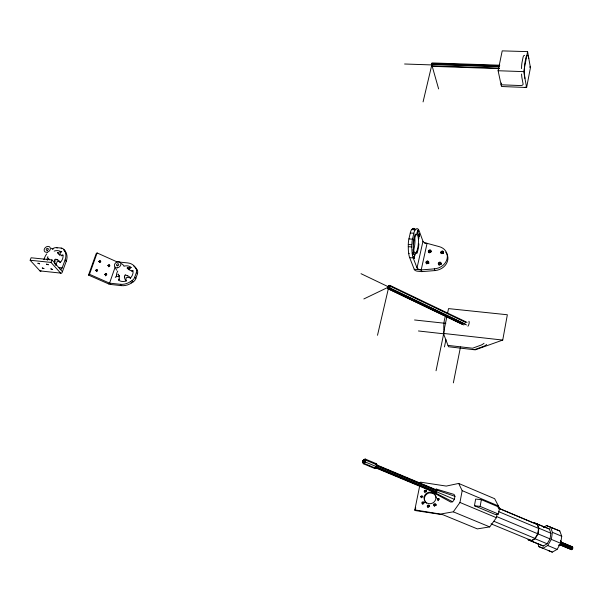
<?xml version="1.0" encoding="UTF-8"?>
<svg xmlns="http://www.w3.org/2000/svg" width="603" height="603" viewBox="0 0 603 603"><rect width="100%" height="100%" fill="white"/><g stroke="black" fill="none" stroke-linecap="round" stroke-linejoin="round"><path stroke-width="0.9" d="M414.208 269.262L421.188 269.918L434.348 268.87L434.967 270.574L421.836 271.621L417.653 271.222A2.894 1.266 12.6 0 1 414.336 269.601L409.656 257.624A18.165 4.681 -85.1 0 1 408.284 246.657L408.299 244.471A7.326 1.899 -85.1 0 1 408.924 238.894L410.281 232.962A7.311 1.892 -85.2 0 1 411.706 229.562L412.324 228.982A18.203 4.696 -85 0 1 414.63 228.854M417.035 267.883L413.198 257.948A18.18 4.636 -85.1 0 1 411.841 246.966L411.864 244.78A7.334 1.884 -85.1 0 1 412.49 239.203L413.839 233.263A7.319 1.877 -85.2 0 1 415.256 229.856L415.859 229.268A18.218 4.651 -85 0 1 419.251 231.092L422.967 241.283L417.035 267.883A3.633 1.59 12.6 0 0 421.188 269.918L421.836 271.621M436.18 505.525L436.18 505.126A1.108 1.07 -45.3 0 0 435.411 504.296L434.288 504.636A1.116 1.078 -29.6 0 0 434.07 505.759L434.597 506.332M429.457 505.932L428.665 507.198L427.331 506.573A1.116 1.078 -31.9 0 1 427.557 505.442L427.889 505.193A1.116 1.078 -31.9 0 1 429.035 505.276L429.675 506.211M521.535 68.584L521.587 66.767A5.917 1.078 -86.6 0 1 522.047 62.38L522.914 57.986A5.902 1.078 -86.7 0 1 523.758 55.725L524.097 55.491A14.698 2.676 -86.6 0 1 524.625 55.401M409.135 253.283L409.135 253.69M48.293 258.551L48.24 258.966M54.865 259.863L55.265 259.192L56.237 259.313A5.457 4.967 -74.6 0 1 56.554 259.478L56.614 259.478M559.026 544.456L571.621 549.695L572.722 548.549L572.594 546.929L560.549 541.886M548.21 550.501L552.303 552.129L557.082 549.386L560.692 543.303L561.732 536.255L559.803 530.979L546.454 525.567L543.318 527.437M427.602 261.069L428.236 262.78M543.311 546.009L528.115 539.775L543.311 546.009L547.125 543.785L550.026 538.894L550.886 533.233L549.378 528.989L534.22 522.771L546.107 527.783M538.012 544.004L538.916 546.657L542.971 548.263L547.728 545.496L551.346 539.391L552.408 532.336L550.524 527.06M528.379 539.331L531.416 540.522L534.989 538.396L537.733 533.761L538.569 528.409L537.19 524.406L499.05 508.329M531.333 541.042L535.125 538.788L538.034 533.874L538.916 528.198L537.454 523.962M419.733 485.732L414.811 509.904L415.196 510.545L442.934 514.736L477.342 528.891L489.726 526.901L496.397 517.698L497.023 514.088M498.116 507.764L498.425 505.955L494.648 498.704L458.672 483.44L446.265 486.078L420.464 482.151L420.834 482.822M498.432 514.065L499.585 507.372L481.352 499.676L475.654 499.073L474.433 505.766L495.47 514.578L498.432 514.065L480.146 506.392L474.433 505.766M440.002 262.199L440.484 264.076M442.376 251.097L442.851 252.981M480.146 506.392L481.352 499.676M447.011 315.964L443.401 333.429L448.519 346.755L475.262 349.846L502.736 340.069L507.349 314.758L448.526 308.608L447.577 313.206M414.811 509.904L440.311 514.073L453.298 511.826L459.961 502.465L462.169 490.646L458.672 483.44M435.833 493.103L434.258 492.312L434.725 493.337L450.833 502.118L452.665 501.756L454.376 499.344L454.948 496.307L454.059 494.43L436.497 489.123L435.509 489.335M526.63 87.503L530.436 67.702L527.595 51.624L502.209 50.871L498.108 70.732L501.47 86.508L526.63 87.503L523.698 71.629L527.595 51.624M374.825 467.491L435.019 492.636L436.293 491.611L436.203 489.824L376.053 464.634L376.317 465.305L436.512 490.51M434.725 493.337L435.705 493.133L436.632 491.807L436.964 490.149L436.497 489.123M453.358 382.867L460.488 346.974M501.47 83.003L501.101 84.797L520.517 85.551A2.94 1.696 9.1 0 0 523.087 83.938L522.025 78.307A14.683 2.661 -86.6 0 1 521.572 74.033M415.196 510.545L415.738 507.862M430.029 250.004L430.527 251.896M444.456 346.929L445.964 339.579M436.044 370.747L444.132 331.575M363.24 460.798L362.833 462.614L363.247 463.707L374.448 468.388L375.458 468.124L376.46 466.647L376.867 464.83L376.43 463.737L365.237 459.041L364.242 459.32M421.188 269.918L427.067 243.333A3.595 1.643 12.4 0 1 422.967 241.283M363.873 461.287L363.865 460.059L362.584 461.024L363.021 462.034L363.443 461.913L363.873 461.287L362.659 461.227M363.134 462.411L363.941 461.551L364.25 460.187L363.76 459.674L362.644 461.906L363.933 462.742L364.732 461.883L365.041 460.519L363.76 459.674M363.247 463.707L364.242 463.436L365.245 461.958L365.659 460.134L365.237 459.041M363.021 462.034L362.848 460.413M377.508 335.283L388.754 286.975L361.024 273.687M426.977 263.609A1.462 1.259 -19 0 0 428.71 261.875A1.462 1.259 -19 0 0 426.283 261.544A1.462 1.259 -19 0 0 426.977 263.609L427.112 263.443A1.1 0.95 -19 0 0 428.432 262.162A1.1 0.95 -19 0 0 426.607 261.913A1.1 0.95 -19 0 0 427.128 263.466M423.065 101.899L431.816 64.928L404.583 64.001M462.305 324.346L387.669 288.626L388.287 286.056L389.84 285.332L467.024 322.379M465.817 322.507L389.478 285.875L388.438 286.365L388.03 288.076L389.063 287.593L465.463 324.203M389.063 287.593L389.478 285.875M387.669 288.626L388.317 288.799L389.221 287.902L389.84 285.332M128.989 269.76L131.115 267.4A8.955 7.1 -37.7 0 0 123.849 266.255M88.513 275.081L89.485 274.312L109.558 283.146L120.291 284.299A14.427 11.434 -37.6 0 0 130.587 281.548L132.08 280.553A5.796 4.605 -37.7 0 0 134.786 277.131L136.384 272.413A5.781 4.59 -37.4 0 0 136.09 268.704L135.351 267.491A14.457 11.465 -37.8 0 0 127.625 262.908L116.959 261.838L97.106 252.951L96.133 253.757L88.513 275.081L108.563 283.892A2.887 1.055 18.4 0 0 110.666 284.473L121.384 285.634A14.404 11.419 -37.6 0 0 131.658 282.882L133.15 281.895A5.781 4.605 -37.7 0 0 135.856 278.473L137.439 273.762A5.766 4.59 -37.4 0 0 137.152 270.054L135.351 267.491M108.563 283.892L109.558 283.146L115.113 267.167M89.485 274.312L97.106 252.951M53.094 249.129L52.725 248.707A5.631 4.296 -38.9 0 1 56.652 247.629L61.144 248.074A5.638 4.311 -38.8 0 1 64.039 249.823L65.863 252.34A14.103 10.794 -39.2 0 1 66.247 261.303L62.237 272.172A2.254 1.168 -83.2 0 1 60.564 273.084L39.949 270.898L30.15 260.255L31.1 257.775L51.948 259.908L62.418 271.674M60.059 269.021A2.819 1.47 -83.3 0 0 62.154 267.89L65.079 259.961A14.133 10.801 -39.2 0 0 64.702 250.991L64.039 249.823M60.564 273.084L51.014 262.403L51.948 259.908M43.868 259.622L44.532 257.873A14.14 10.831 -39.1 0 1 46.77 253.863M499.307 68.079L431.665 65.75L431.914 63.496L499.555 65.78M499.427 68.659L431.597 66.307L432.193 65.071M431.597 66.307L431.386 64.174L431.982 62.931L499.774 65.207M431.665 65.75L431.914 63.496M363.443 460.172L362.659 460.684M119.613 279.068L118.467 279.965A8.955 7.1 -37.7 0 0 126.442 280.817L125.899 279.287L126.298 277.915A1.515 1.206 -37.8 0 1 126.894 277.403L129.645 277.666A5.442 4.334 -38 0 1 130.256 278.171M99.209 261.559L100.188 260.767A0.874 0.791 47.9 0 1 100.49 262.192A0.874 0.791 47.9 0 1 99.111 261.649A0.874 0.791 47.9 0 1 100.151 260.752M96.065 270.415L97.038 269.647A0.882 0.799 48.2 0 1 97.347 271.079A0.882 0.799 48.2 0 1 95.952 270.536A0.882 0.799 48.2 0 1 97 269.631M108.276 265.591L109.271 264.815A0.874 0.791 49.1 0 1 109.512 266.285A0.874 0.791 49.1 0 1 108.186 265.614A0.874 0.791 49.1 0 1 109.316 264.838M105.178 274.448L106.166 273.679A0.874 0.799 49.5 0 1 106.407 275.164A0.874 0.799 49.5 0 1 105.073 274.486A0.874 0.799 49.5 0 1 106.211 273.702M558.506 545.677L559.712 544.984L560.617 543.461L560.873 541.682L560.391 540.348M571.418 547.079L572.594 546.929M363.85 298.952L388.754 286.975M61.22 255.838L62.946 254.994A8.759 6.701 -39.1 0 1 60.104 262.644L59.109 261.521L57.828 261.325A1.485 1.138 -39.2 0 0 57.149 261.664L56.139 264.295A5.321 4.085 -39.1 0 0 56.283 265.064M131.582 271.124L131.899 271.033A5.404 4.289 -37.1 0 0 132.796 270.687M375.42 464.001L376.43 463.737M436.203 489.824L435.547 489.968L376.287 465.154M131.115 267.4L127.61 267.777M118.211 274.259L118.881 275.473M57.843 252.649L58.642 252.567M132.781 270.634L132.954 270.611A8.955 7.1 -37.7 0 1 130.308 278.224M364.046 460.519L363.112 460.564M473.008 349.589L475.126 349.446L483.335 346.461A16.236 8.163 -64.5 0 0 486.644 344.532M431.386 64.174L499.292 66.481M431.522 64.317L499.216 66.624M498.108 70.732L523.698 71.629M412.324 228.982L415.859 229.268M411.706 229.562L415.256 229.856M410.281 232.962L413.839 233.263M408.924 238.894L412.49 239.203M424.467 243.107L427.067 243.333L439.15 246.619A12.942 11.103 -18.3 0 1 447.117 258.672A12.942 11.103 -18.3 0 1 434.348 268.817M408.299 244.471L411.864 244.78M408.284 246.657L411.841 246.966M409.656 257.624L413.198 257.948M30.15 260.255L51.014 262.403M58.408 267.498L62.154 267.89M414.547 319.974L445.828 323.374M443.401 333.429L502.736 340.069M418.429 330.972L444.245 333.866M447.999 345.398L472.541 348.225L480.734 345.225A16.251 8.133 -64.5 0 0 484.036 343.288M119.613 276.28L117.577 276.393A5.435 4.311 -38.2 0 0 116.681 276.739M436.964 490.149L454.948 496.307M559.803 530.979L546.454 525.567M534.137 523.283L537.19 524.406M546.929 528.085L549.378 528.989M439.218 499.103L437.861 499.412L438.14 500.746M491.061 523.834L531.416 540.522M538.916 546.657L552.303 552.129M453.298 511.826L489.726 526.901M364.242 463.436L375.458 468.124M493.94 521.301L534.989 538.396M535.125 538.788L547.125 543.785M547.728 545.496L557.082 549.386M365.659 460.134L376.867 464.83M560.865 542.044L572.043 546.725M364.25 460.187L365.041 460.519M560.798 542.587L572.85 547.63M551.346 539.391L560.692 543.303M496.691 516.59L537.733 533.761M538.034 533.874L550.026 538.894M560.662 543.507L572.722 548.549M376.068 466.421L436.293 491.611M365.245 461.958L376.46 466.647M363.941 461.551L364.732 461.883M560.195 544.305L572.247 549.341M375.428 467.174L434.71 491.95L435.019 492.636M459.961 502.465L496.397 517.698M362.644 461.906L363.933 462.742M375.45 467.333L435.675 492.493M559.569 544.667L571.621 549.695M498.711 508.352L533.278 522.922M552.408 532.336L561.732 536.255M538.916 528.198L550.886 533.233M498.477 511.555L538.569 528.409M462.169 490.646L498.425 505.955M436.632 491.807L454.376 499.344M59.561 254.594L59.019 254.315M388.287 286.056L389.975 286.87M388.438 286.365L390.133 287.171M389.221 287.902L466.503 324.927M399.058 293.352L400.754 294.166M409.233 298.229L410.929 299.043M440.612 313.251L442.308 314.065M449.092 317.314L452.484 318.942M388.317 288.799L463.873 324.957M452.665 501.756L435.705 493.133M56.976 259.667L57.541 260.029M127.595 275.978L126.344 275.292A6.965 6.211 -64.4 0 0 126.155 275.209L126.027 275.156A3.724 3.219 -40.7 0 0 125.65 274.998M128.266 269.149L129.359 269.827A7.575 6.754 -58.3 0 0 132.713 270.966M422.839 504.417L422.319 503.852A1.108 1.07 -32.8 0 1 422.545 502.729L423.253 502.367L424.286 502.849M58.28 253.833L57.466 252.793A1.862 0.626 42.4 0 1 57.526 252.747A3.626 1.138 33.7 0 1 57.782 252.77M51.323 248.232L52.732 249.31M123.841 265.546L121.557 263.632M426.6 491.294L425.575 490.819L424.866 491.181A1.108 1.063 -29.9 0 0 424.648 492.297M65.079 259.961L66.247 261.303M56.652 247.629L57.097 248.142M61.144 248.074L61.732 248.753M64.702 250.991L65.863 252.34M109.558 283.146L110.666 284.473M120.291 284.299L121.384 285.634M362.848 461.174L363.443 461.913M130.587 281.548L131.658 282.882M132.08 280.553L133.15 281.895M134.786 277.131L135.856 278.473M136.384 272.413L137.439 273.762M136.09 268.704L137.152 270.054M435.411 495.395L433.323 493.48L429.562 492.885A5.857 5.638 -29.8 0 0 426.871 494.038A6.068 5.842 -29.8 0 0 425.017 496.284A5.985 5.759 -29.8 0 0 424.459 499.096A6.068 5.842 -29.8 0 0 425.319 501.786A5.857 5.646 -29.8 0 0 426.585 503.188M427.911 507.553L427.693 507.213A1.116 1.078 -31.9 0 1 427.919 506.09L428.251 505.842A1.116 1.078 -31.9 0 1 429.396 505.917M115.625 268.312L116.59 270.106M127.052 268.034L127.075 268.064A2.51 0.588 30.6 0 1 127.55 268.071M362.584 461.024L362.848 461.566M423.042 497.045C422.726 495.598 420.449 496.608 421.271 497.822M570.807 548.79L571.071 549.484M435.502 495.576L435.931 497.422A5.992 5.766 -29.8 0 1 435.374 500.249C434.009 503.286 429.977 504.688 427.037 503.068A5.864 5.646 -29.8 0 1 424.957 501.138A6.075 5.849 -29.8 0 1 424.09 498.44A5.992 5.766 -29.8 0 1 424.655 495.628A6.075 5.849 -29.8 0 1 426.509 493.375A5.864 5.646 -29.8 0 1 429.2 492.221C432.758 491.498 436.075 494.603 436.278 498.086M59.509 255.325L60.451 252.71A5.299 4.063 -38.7 0 1 61.129 252.031M124.859 277.478L124.7 276.845M431.816 64.928L438.63 88.912M55.159 261.906L54.896 260.639M119.085 276.257L119.19 276.883M431.514 490.834A1.116 1.07 -28 0 1 430.813 490.503M468.915 321.241A3.927 1.915 -64.5 0 1 467.928 326.231M524.949 78.413A14.698 2.631 -86.6 0 1 524.467 68.682L524.527 66.865A5.917 1.07 -86.6 0 1 524.987 62.478L525.846 58.084A5.909 1.063 -86.6 0 1 526.683 55.815L527.022 55.582A14.713 2.646 -86.6 0 1 528.808 58.491M526.374 86.123A2.352 1.349 8.9 0 1 524.316 87.412M530.188 66.307A2.329 1.372 8.7 0 1 529.69 67.272M133.7 266.021A14.427 11.457 -37.8 0 1 136.406 268.848M116.598 276.777A8.955 7.1 -37.7 0 1 117.781 270.988M119.062 276.89A6.422 5.419 15.3 0 1 118.625 280.041M119.394 275.918A7.628 5.465 40.5 0 1 119.469 276.325M119.198 275.548A5.57 3.151 53.3 0 1 119.296 275.918M118.113 274.282A3.686 0.693 72.3 0 1 118.196 274.29A6.927 0.98 87.3 0 0 118.075 274.282M116.349 276.068A7.176 1.123 -46.1 0 1 115.271 277.455M127.58 275.669A7.168 3.874 45.8 0 1 130.512 277.855M125.635 275.028A1.915 1.568 -28.7 0 0 125.416 274.998L124.753 275.232L124.587 276.076A5.631 4.688 5.4 0 0 124.565 276.415M124.429 276.837A7.681 6.09 26.3 0 1 124.384 276.438M126.08 281.051A6.414 3.543 53.9 0 1 124.414 277.305M129.306 268.267A8.125 0.701 8.9 0 1 129.487 268.282M127.957 268.162A5.985 1.033 19.9 0 1 128.168 268.192M127.874 268.606A1.937 0.49 45.8 0 1 127.286 268.064M128.281 269.066A7.44 4.47 54.8 0 1 128.092 268.93M107.643 265.569A0.874 0.791 49.1 0 1 108.728 266.835M98.575 261.536A0.874 0.791 47.8 0 1 99.744 262.599M95.591 270.355A0.874 0.799 48.2 0 1 96.518 271.667M104.621 274.395A0.874 0.791 49.5 0 1 105.48 275.873M63.632 249.77A5.631 4.311 -38.8 0 1 65.199 251.172M47.072 259.637A8.759 6.701 -39.1 0 1 47.878 256.682M54.195 251.104A8.759 6.701 -39.1 0 1 61.189 251.979M57.579 259.795A6.264 4.334 51.6 0 1 60.466 262.433M56.546 259.659A7.447 6.369 73.9 0 1 56.893 259.863M54.881 259.863A3.656 3.083 -15.5 0 0 54.873 260.255L54.865 260.383A6.852 5.781 10.5 0 0 54.865 260.579M55.657 265.267A6.972 2.94 63.1 0 1 54.398 261.37M61.747 251.398A7.025 1.131 -22.7 0 1 59.463 252.069M58.642 253.795A5.442 3.339 51.7 0 1 58.363 253.584M59.071 253.991A7.409 5.623 60.4 0 1 58.74 253.773M62.953 255.175A6.211 5.653 -73.4 0 1 59.599 254.519M49.039 259.644A7.274 3.497 57.1 0 1 49.114 259.855M48.481 258.129A1.59 0.46 63.5 0 1 49.069 259.689M47.531 259.705A6.234 1.296 -55.4 0 1 47.283 260.323M41.094 270.89A2.239 1.198 -83.1 0 1 39.949 270.898M413.575 248.775A6.158 1.583 -85.1 0 1 413.047 249.431A11.291 2.879 -85.1 0 0 415.218 255.137A5.977 1.523 -85 0 1 415.286 253.056M416.786 253.403A11.291 2.879 -85.1 0 0 418.904 243.868A6.52 1.651 -85.2 0 1 418.369 243.763M415.316 234.198A11.291 2.879 -85.1 0 0 413.13 243.74A6.776 1.741 -85 0 1 413.605 243.755M416.824 234.544A9.294 2.374 -85.1 0 1 417.6 248.738A9.294 2.374 -85.1 0 1 413.53 248.112A9.294 2.374 -85.1 0 1 416.824 234.544A5.947 1.523 -85.2 0 0 416.892 232.637A11.291 2.879 -85.1 0 1 418.972 238.275A5.766 1.462 -85.1 0 0 418.414 239.067M416.635 251.609A6.61 1.688 -84.9 0 1 416.779 253.207M415.452 235.765A6.686 1.703 -85.2 0 1 415.324 234.296M441.667 253.607A1.462 1.251 -17.6 0 0 443.522 251.979A1.462 1.251 -17.6 0 0 441.14 251.496A1.462 1.251 -17.6 0 0 441.667 253.607A1.1 0.942 -17.6 0 1 443.507 253.275M441.449 253.569A1.462 1.251 -17.6 0 1 443.552 253.004M439.188 265.034A1.108 0.95 -17.9 0 1 441.087 264.325M438.924 265.019A1.47 1.266 -17.9 0 1 441.095 264.046M426.826 263.82A1.1 0.942 -18.9 0 1 428.71 263.187M426.585 263.782A1.462 1.259 -18.9 0 1 429.042 263.127M429.238 252.974A1.093 0.935 -18.6 0 1 430.821 251.948M429.042 252.649A1.455 1.244 -18.6 0 1 430.851 251.775M445.753 252.137A12.912 11.088 -18.3 0 1 446.393 263.73A12.912 11.088 -18.3 0 1 434.967 270.521M414.585 236.444A9.279 2.397 -85.1 0 1 413.356 250.78M444.147 330.376A8.299 1.884 -84.3 0 1 444.012 322.53A8.299 1.884 -84.3 0 1 445.888 315.633M420.758 496.45C422.228 499.97 423.442 493.593 420.758 496.45M412.324 253.712L412.535 254.466L412.754 252.521L412.874 254.865L413.1 252.137L412.324 253.712M413.711 257.33L413.929 258.076L414.163 256.162L414.261 258.476L414.51 255.778L413.711 257.33M417.336 231.529L417.547 232.306L418.113 229.992L417.909 232.683L417.698 230.316L417.344 231.462M418.693 235.223L418.904 235.992L419.145 234.13L419.258 236.368L419.462 233.693L418.693 235.223M435.833 504.47L435.683 505.246A1.108 1.048 -28.9 0 1 434.642 505.781L433.715 505.11A1.116 1.078 -29.6 0 1 433.934 503.987L435.057 503.648A1.108 1.078 -45.2 0 1 435.833 504.47M424.06 502.57L423.261 503.822L421.949 503.204A1.108 1.07 -32.7 0 1 422.175 502.08L423.291 501.749L424.06 502.57M426.381 491L425.59 492.244L424.278 491.633A1.108 1.063 -29.9 0 1 424.504 490.518L425.62 490.186L426.381 491M37.936 263.262L39.594 263.843L37.974 263.202M42.27 268.003L43.913 268.584L42.27 268.003M46.589 264.159L48.248 264.74L46.589 264.159M50.878 268.908L52.521 269.488L50.916 268.855M437.507 498.756C437.499 502.623 441.095 497.098 437.507 498.756M388.89 287.835A1.372 0.573 -64.4 0 0 389.357 285.747A1.372 0.573 -64.4 0 0 388.015 287.352A1.372 0.573 -64.4 0 0 388.89 287.835M117.419 267.807A3.512 2.766 -37.5 0 0 120.555 262.84A3.512 2.766 -37.5 0 0 114.932 263.692A3.512 2.766 -37.5 0 0 117.419 267.807M117.555 265.802A1.191 0.942 -37.5 0 0 118.625 264.122A1.191 0.942 -37.5 0 0 116.718 264.408A1.191 0.942 -37.5 0 0 117.555 265.802M47.275 252.197A3.43 2.608 -38.9 0 0 49.974 247.238A3.43 2.608 -38.9 0 0 44.547 248.602A3.43 2.608 -38.9 0 0 47.275 252.197M47.26 250.313A1.168 0.882 -38.9 0 0 48.18 248.624A1.168 0.882 -38.9 0 0 46.341 249.084A1.168 0.882 -38.9 0 0 47.26 250.313M429.479 252.371A1.1 0.935 -18.6 0 0 430.874 251.157A1.1 0.935 -18.6 0 0 429.095 250.795A1.1 0.935 -18.6 0 0 429.479 252.371M429.306 252.506A1.455 1.244 -18.7 0 0 431.16 250.886A1.455 1.244 -18.7 0 0 428.793 250.411A1.455 1.244 -18.7 0 0 429.306 252.506M441.833 253.471A1.1 0.942 -17.6 0 0 443.235 252.25A1.1 0.942 -17.6 0 0 441.434 251.888A1.1 0.942 -17.6 0 0 441.833 253.471M439.451 264.596A1.108 0.95 -17.9 0 0 440.861 263.36A1.108 0.95 -17.9 0 0 439.052 262.991A1.108 0.95 -17.9 0 0 439.451 264.596M439.285 264.732A1.47 1.266 -17.9 0 0 441.147 263.096A1.47 1.266 -17.9 0 0 438.75 262.606A1.47 1.266 -17.9 0 0 439.285 264.732"/></g></svg>
